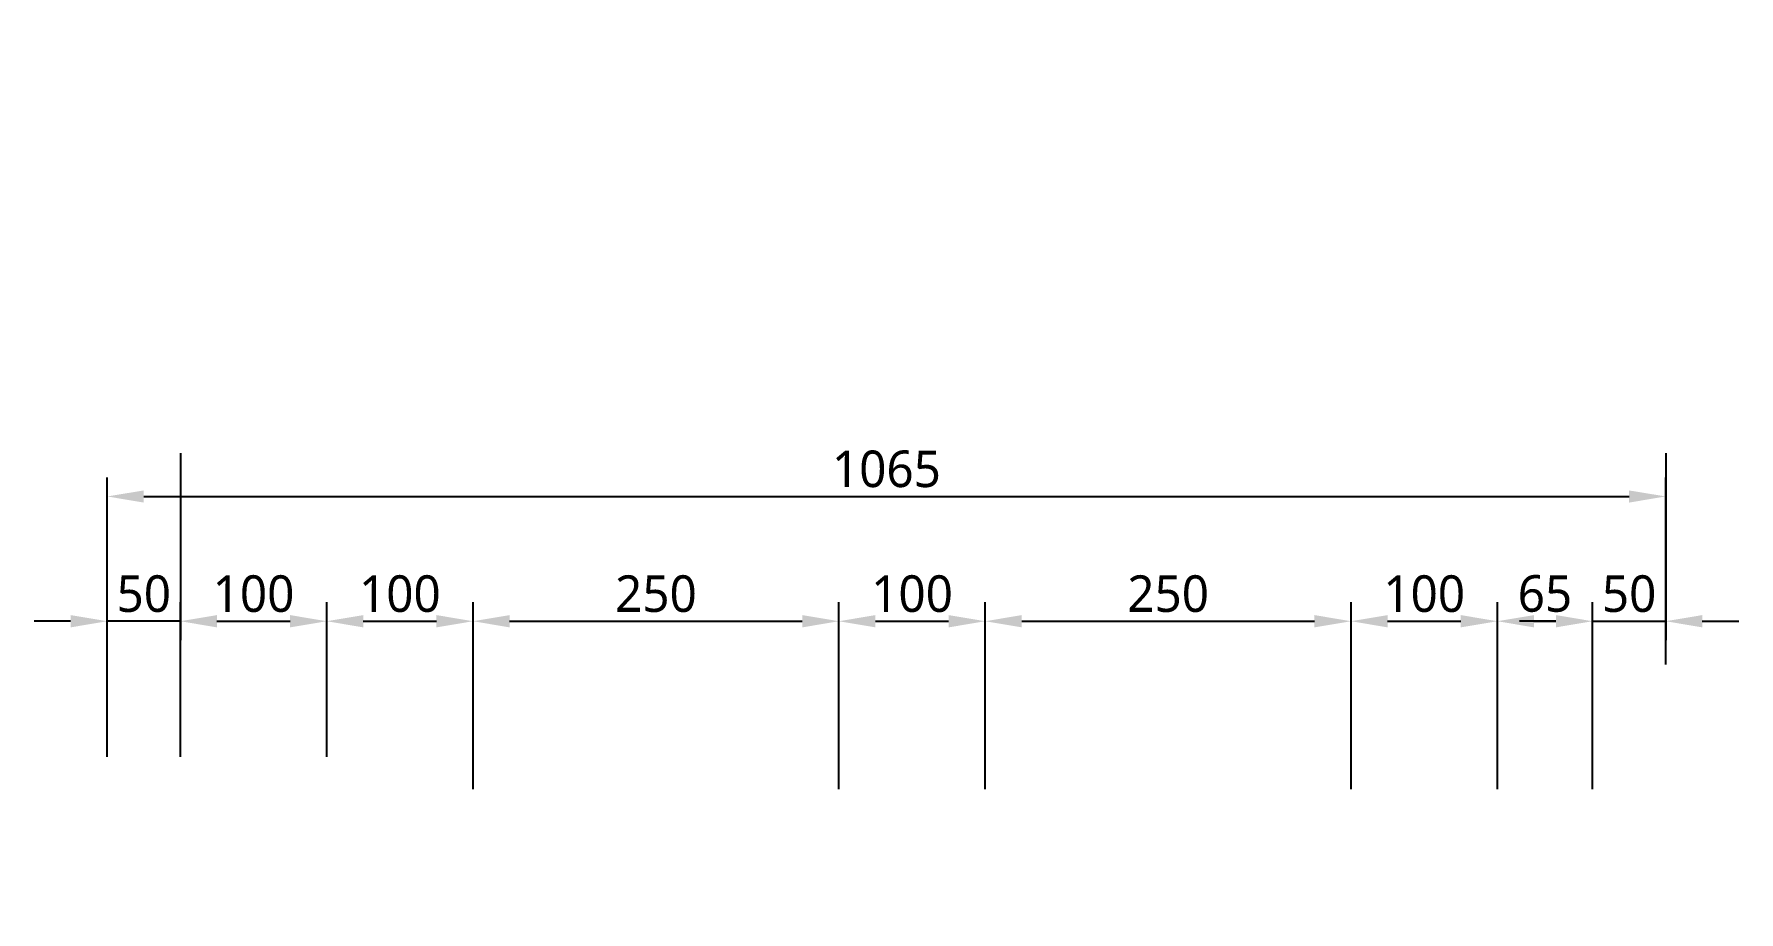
# Model space of a CAD drawing. Header units: millimetres. Extents: x -9013 to 516, y -36629 to 6082.
# Drawn here: x -4779 to -3614, y -1000 to -400 of the extents above; entities that cross this region are included whole.
import ezdxf

# ---------------------------------------------------------------- set-up
doc = ezdxf.new("R2010")
doc.units = ezdxf.units.MM
doc.header["$LTSCALE"] = 0.05
doc.layers.get('0').update_dxf_attribs({"lineweight": 18})
doc.layers.get('Defpoints').update_dxf_attribs({"color": 140, "lineweight": 18})
doc.styles.add('trebuchet_MS', font='trebuc.ttf')
doc.dimstyles.new('MGP', dxfattribs={"dimtxt": 2.5, "dimasz": 2.5, "dimexe": 1.25, "dimexo": 0.625, "dimtad": 1, "dimdec": 0, "dimtxsty": 'trebuchet_MS', "dimcen": 2.5, "dimclrt": 7, "dimadec": 0, "dimazin": 0, "dimtfac": 1, "dimtdec": 0, "dimtmove": 0, "dimatfit": 3, "dimfxl": 1.148294, "dimfxlon": 1, "dimarcsym": 2})

# ---------------------------------------------------------------- blocks, each defined once
blk = doc.blocks.new('*D317')
at = {"color": 0, "lineweight": -2, "transparency": 16777216}
for p, q in [((-4679.5, -686.6), (-4679.5, -814.4)), ((-4729.5, -894.1), (-4729.5, -788.4)), ((-4754.5, -801.4), (-4779.5, -801.4)), ((-4679.5, -801.4), (-4729.5, -801.4)), ((-4654.5, -801.4), (-4629.5, -801.4))]:
    blk.add_line(p, q, dxfattribs=at)
at = {"color": 0, "transparency": 16777216}
for points in [[(-4754.5, -797.2), (-4754.5, -805.6), (-4729.5, -801.4)], [(-4654.5, -797.2), (-4654.5, -805.6), (-4679.5, -801.4)]]:
    blk.add_solid(points, dxfattribs=at)
at = {"layer": 'Defpoints', "color": 0, "transparency": 16777216}
for p in [(-4679.5, -400.1), (-4729.5, -801.4), (-4729.5, -900.1)]:
    blk.add_point(p, dxfattribs=at)
at = {"color": 7, "transparency": 16777216, "insert": (-4704.5, -782.7), "char_height": 25, "attachment_point": 5, "style": 'trebuchet_MS'}
blk.add_mtext('50', dxfattribs=at)
blk = doc.blocks.new('*D318')
at = {"color": 0, "lineweight": -2, "transparency": 16777216}
for p, q in [((-4679.5, -894.1), (-4679.5, -788.4)), ((-4579.5, -894.1), (-4579.5, -788.4)), ((-4654.5, -801.4), (-4604.5, -801.4))]:
    blk.add_line(p, q, dxfattribs=at)
at = {"color": 0, "transparency": 16777216}
for points in [[(-4654.5, -797.2), (-4654.5, -805.6), (-4679.5, -801.4)], [(-4604.5, -797.2), (-4604.5, -805.6), (-4579.5, -801.4)]]:
    blk.add_solid(points, dxfattribs=at)
at = {"layer": 'Defpoints', "color": 0, "transparency": 16777216}
for p in [(-4579.5, -801.4), (-4679.5, -900.1), (-4579.5, -900.1)]:
    blk.add_point(p, dxfattribs=at)
at = {"color": 7, "transparency": 16777216, "insert": (-4629.5, -782.7), "char_height": 25, "attachment_point": 5, "style": 'trebuchet_MS'}
blk.add_mtext('100', dxfattribs=at)
blk = doc.blocks.new('*D319')
at = {"color": 0, "lineweight": -2, "transparency": 16777216}
for p, q in [((-4579.5, -894.1), (-4579.5, -788.4)), ((-4479.5, -916.2), (-4479.5, -788.4)), ((-4554.5, -801.4), (-4504.5, -801.4))]:
    blk.add_line(p, q, dxfattribs=at)
at = {"color": 0, "transparency": 16777216}
for points in [[(-4554.5, -797.2), (-4554.5, -805.6), (-4579.5, -801.4)], [(-4504.5, -797.2), (-4504.5, -805.6), (-4479.5, -801.4)]]:
    blk.add_solid(points, dxfattribs=at)
at = {"layer": 'Defpoints', "color": 0, "transparency": 16777216}
for p in [(-4479.5, -801.4), (-4579.5, -900.1), (-4479.5, -1000.1)]:
    blk.add_point(p, dxfattribs=at)
at = {"color": 7, "transparency": 16777216, "insert": (-4529.5, -782.7), "char_height": 25, "attachment_point": 5, "style": 'trebuchet_MS'}
blk.add_mtext('100', dxfattribs=at)
blk = doc.blocks.new('*D320')
at = {"color": 0, "lineweight": -2, "transparency": 16777216}
for p, q in [((-4479.5, -916.2), (-4479.5, -788.4)), ((-4229.5, -916.2), (-4229.5, -788.4)), ((-4454.5, -801.4), (-4254.5, -801.4))]:
    blk.add_line(p, q, dxfattribs=at)
at = {"color": 0, "transparency": 16777216}
for points in [[(-4454.5, -797.2), (-4454.5, -805.6), (-4479.5, -801.4)], [(-4254.5, -797.2), (-4254.5, -805.6), (-4229.5, -801.4)]]:
    blk.add_solid(points, dxfattribs=at)
at = {"layer": 'Defpoints', "color": 0, "transparency": 16777216}
for p in [(-4229.5, -801.4), (-4479.5, -1000.1), (-4229.5, -1100.1)]:
    blk.add_point(p, dxfattribs=at)
at = {"color": 7, "transparency": 16777216, "insert": (-4354.5, -782.7), "char_height": 25, "attachment_point": 5, "style": 'trebuchet_MS'}
blk.add_mtext('250', dxfattribs=at)
blk = doc.blocks.new('*D321')
at = {"color": 0, "lineweight": -2, "transparency": 16777216}
for p, q in [((-4229.5, -916.2), (-4229.5, -788.4)), ((-4129.5, -916.2), (-4129.5, -788.4)), ((-4204.5, -801.4), (-4154.5, -801.4))]:
    blk.add_line(p, q, dxfattribs=at)
at = {"color": 0, "transparency": 16777216}
for points in [[(-4204.5, -797.2), (-4204.5, -805.6), (-4229.5, -801.4)], [(-4154.5, -797.2), (-4154.5, -805.6), (-4129.5, -801.4)]]:
    blk.add_solid(points, dxfattribs=at)
at = {"layer": 'Defpoints', "color": 0, "transparency": 16777216}
for p in [(-4129.5, -801.4), (-4229.5, -1125.9), (-4129.5, -1125.9)]:
    blk.add_point(p, dxfattribs=at)
at = {"color": 7, "transparency": 16777216, "insert": (-4179.5, -782.7), "char_height": 25, "attachment_point": 5, "style": 'trebuchet_MS'}
blk.add_mtext('100', dxfattribs=at)
blk = doc.blocks.new('*D322')
at = {"color": 0, "lineweight": -2, "transparency": 16777216}
for p, q in [((-4129.5, -916.2), (-4129.5, -788.4)), ((-3879.5, -916.2), (-3879.5, -788.4)), ((-4104.5, -801.4), (-3904.5, -801.4))]:
    blk.add_line(p, q, dxfattribs=at)
at = {"color": 0, "transparency": 16777216}
for points in [[(-4104.5, -797.2), (-4104.5, -805.6), (-4129.5, -801.4)], [(-3904.5, -797.2), (-3904.5, -805.6), (-3879.5, -801.4)]]:
    blk.add_solid(points, dxfattribs=at)
at = {"layer": 'Defpoints', "color": 0, "transparency": 16777216}
for p in [(-3879.5, -801.4), (-4129.5, -1011.7), (-3879.5, -1111.7)]:
    blk.add_point(p, dxfattribs=at)
at = {"color": 7, "transparency": 16777216, "insert": (-4004.5, -782.7), "char_height": 25, "attachment_point": 5, "style": 'trebuchet_MS'}
blk.add_mtext('250', dxfattribs=at)
blk = doc.blocks.new('*D323')
at = {"color": 0, "lineweight": -2, "transparency": 16777216}
for p, q in [((-3879.5, -916.2), (-3879.5, -788.4)), ((-3779.5, -916.2), (-3779.5, -788.4)), ((-3854.5, -801.4), (-3804.5, -801.4))]:
    blk.add_line(p, q, dxfattribs=at)
at = {"color": 0, "transparency": 16777216}
for points in [[(-3854.5, -797.2), (-3854.5, -805.6), (-3879.5, -801.4)], [(-3804.5, -797.2), (-3804.5, -805.6), (-3779.5, -801.4)]]:
    blk.add_solid(points, dxfattribs=at)
at = {"layer": 'Defpoints', "color": 0, "transparency": 16777216}
for p in [(-3779.5, -801.4), (-3879.5, -1011.7), (-3779.5, -1011.7)]:
    blk.add_point(p, dxfattribs=at)
at = {"color": 7, "transparency": 16777216, "insert": (-3829.5, -782.7), "char_height": 25, "attachment_point": 5, "style": 'trebuchet_MS'}
blk.add_mtext('100', dxfattribs=at)
blk = doc.blocks.new('*D324')
at = {"color": 0, "lineweight": -2, "transparency": 16777216}
for p, q in [((-3779.5, -916.2), (-3779.5, -788.4)), ((-3714.5, -916.2), (-3714.5, -788.4)), ((-3754.5, -801.4), (-3739.5, -801.4))]:
    blk.add_line(p, q, dxfattribs=at)
at = {"color": 0, "transparency": 16777216}
for points in [[(-3754.5, -797.2), (-3754.5, -805.6), (-3779.5, -801.4)], [(-3739.5, -797.2), (-3739.5, -805.6), (-3714.5, -801.4)]]:
    blk.add_solid(points, dxfattribs=at)
at = {"layer": 'Defpoints', "color": 0, "transparency": 16777216}
for p in [(-3714.5, -801.4), (-3779.5, -962.4), (-3714.5, -962.4)]:
    blk.add_point(p, dxfattribs=at)
at = {"color": 7, "transparency": 16777216, "insert": (-3747, -782.6), "char_height": 25, "attachment_point": 5, "style": 'trebuchet_MS'}
blk.add_mtext('65', dxfattribs=at)
blk = doc.blocks.new('*D325')
at = {"color": 0, "lineweight": -2, "transparency": 16777216}
for p, q in [((-3664.5, -686.6), (-3664.5, -814.4)), ((-3714.5, -916.2), (-3714.5, -788.4)), ((-3739.5, -801.4), (-3764.5, -801.4)), ((-3714.5, -801.4), (-3664.5, -801.4)), ((-3639.5, -801.4), (-3614.5, -801.4))]:
    blk.add_line(p, q, dxfattribs=at)
at = {"color": 0, "transparency": 16777216}
for points in [[(-3739.5, -797.2), (-3739.5, -805.6), (-3714.5, -801.4)], [(-3639.5, -797.2), (-3639.5, -805.6), (-3664.5, -801.4)]]:
    blk.add_solid(points, dxfattribs=at)
at = {"layer": 'Defpoints', "color": 0, "transparency": 16777216}
for p in [(-3664.5, -454.8), (-3664.5, -801.4), (-3714.5, -943.2)]:
    blk.add_point(p, dxfattribs=at)
at = {"color": 7, "transparency": 16777216, "insert": (-3689.5, -782.7), "char_height": 25, "attachment_point": 5, "style": 'trebuchet_MS'}
blk.add_mtext('50', dxfattribs=at)
blk = doc.blocks.new('*D326')
at = {"color": 0, "lineweight": -2, "transparency": 16777216}
for p, q in [((-4729.5, -831), (-4729.5, -703.1)), ((-3664.5, -831), (-3664.5, -703.1)), ((-4704.5, -716.1), (-3689.5, -716.1))]:
    blk.add_line(p, q, dxfattribs=at)
at = {"color": 0, "transparency": 16777216}
for points in [[(-4704.5, -712), (-4704.5, -720.3), (-4729.5, -716.1)], [(-3689.5, -712), (-3689.5, -720.3), (-3664.5, -716.1)]]:
    blk.add_solid(points, dxfattribs=at)
at = {"layer": 'Defpoints', "color": 0, "transparency": 16777216}
for p in [(-3664.5, -716.1), (-4729.5, -1027.2), (-3664.5, -1027.2)]:
    blk.add_point(p, dxfattribs=at)
at = {"color": 7, "transparency": 16777216, "insert": (-4197, -697.4), "char_height": 25, "attachment_point": 5, "style": 'trebuchet_MS'}
blk.add_mtext('1065', dxfattribs=at)

msp = doc.modelspace()

# ---------------------------------------------------------------- dimensions: what is measured, and where the dimension line sits
for base, p1, p2, picture, middle in [((-4729.5, -801.4), (-4679.5, -400.1), (-4729.5, -900.1), '*D317', (-4704.5, -782.7)), ((-3664.5, -801.4), (-3714.5, -943.2), (-3664.5, -454.8), '*D325', (-3689.5, -782.7)), ((-3664.5, -716.1), (-4729.5, -1027.2), (-3664.5, -1027.2), '*D326', (-4197, -697.4)), ((-4579.5, -801.4), (-4679.5, -900.1), (-4579.5, -900.1), '*D318', (-4629.5, -782.7)), ((-4479.5, -801.4), (-4579.5, -900.1), (-4479.5, -1000.1), '*D319', (-4529.5, -782.7)), ((-4229.5, -801.4), (-4479.5, -1000.1), (-4229.5, -1100.1), '*D320', (-4354.5, -782.7)), ((-4129.5, -801.4), (-4229.5, -1125.9), (-4129.5, -1125.9), '*D321', (-4179.5, -782.7)), ((-3879.5, -801.4), (-4129.5, -1011.7), (-3879.5, -1111.7), '*D322', (-4004.5, -782.7)), ((-3779.5, -801.4), (-3879.5, -1011.7), (-3779.5, -1011.7), '*D323', (-3829.5, -782.7)), ((-3714.5, -801.4), (-3779.5, -962.4), (-3714.5, -962.4), '*D324', (-3747, -782.6))]:
    dim = msp.add_linear_dim(base=base, p1=p1, p2=p2, dimstyle='MGP', override={"dimscale": 100, "dimtxt": 0.25, "dimasz": 0.25, "dimexe": 0.13, "dimexo": 0.06, "dimgap": 0.06, "dimarcsym": 1})
    dim.commit()
    dim.dimension.update_dxf_attribs({"geometry": picture, "text_midpoint": middle})

doc.saveas('drawing.dxf')
